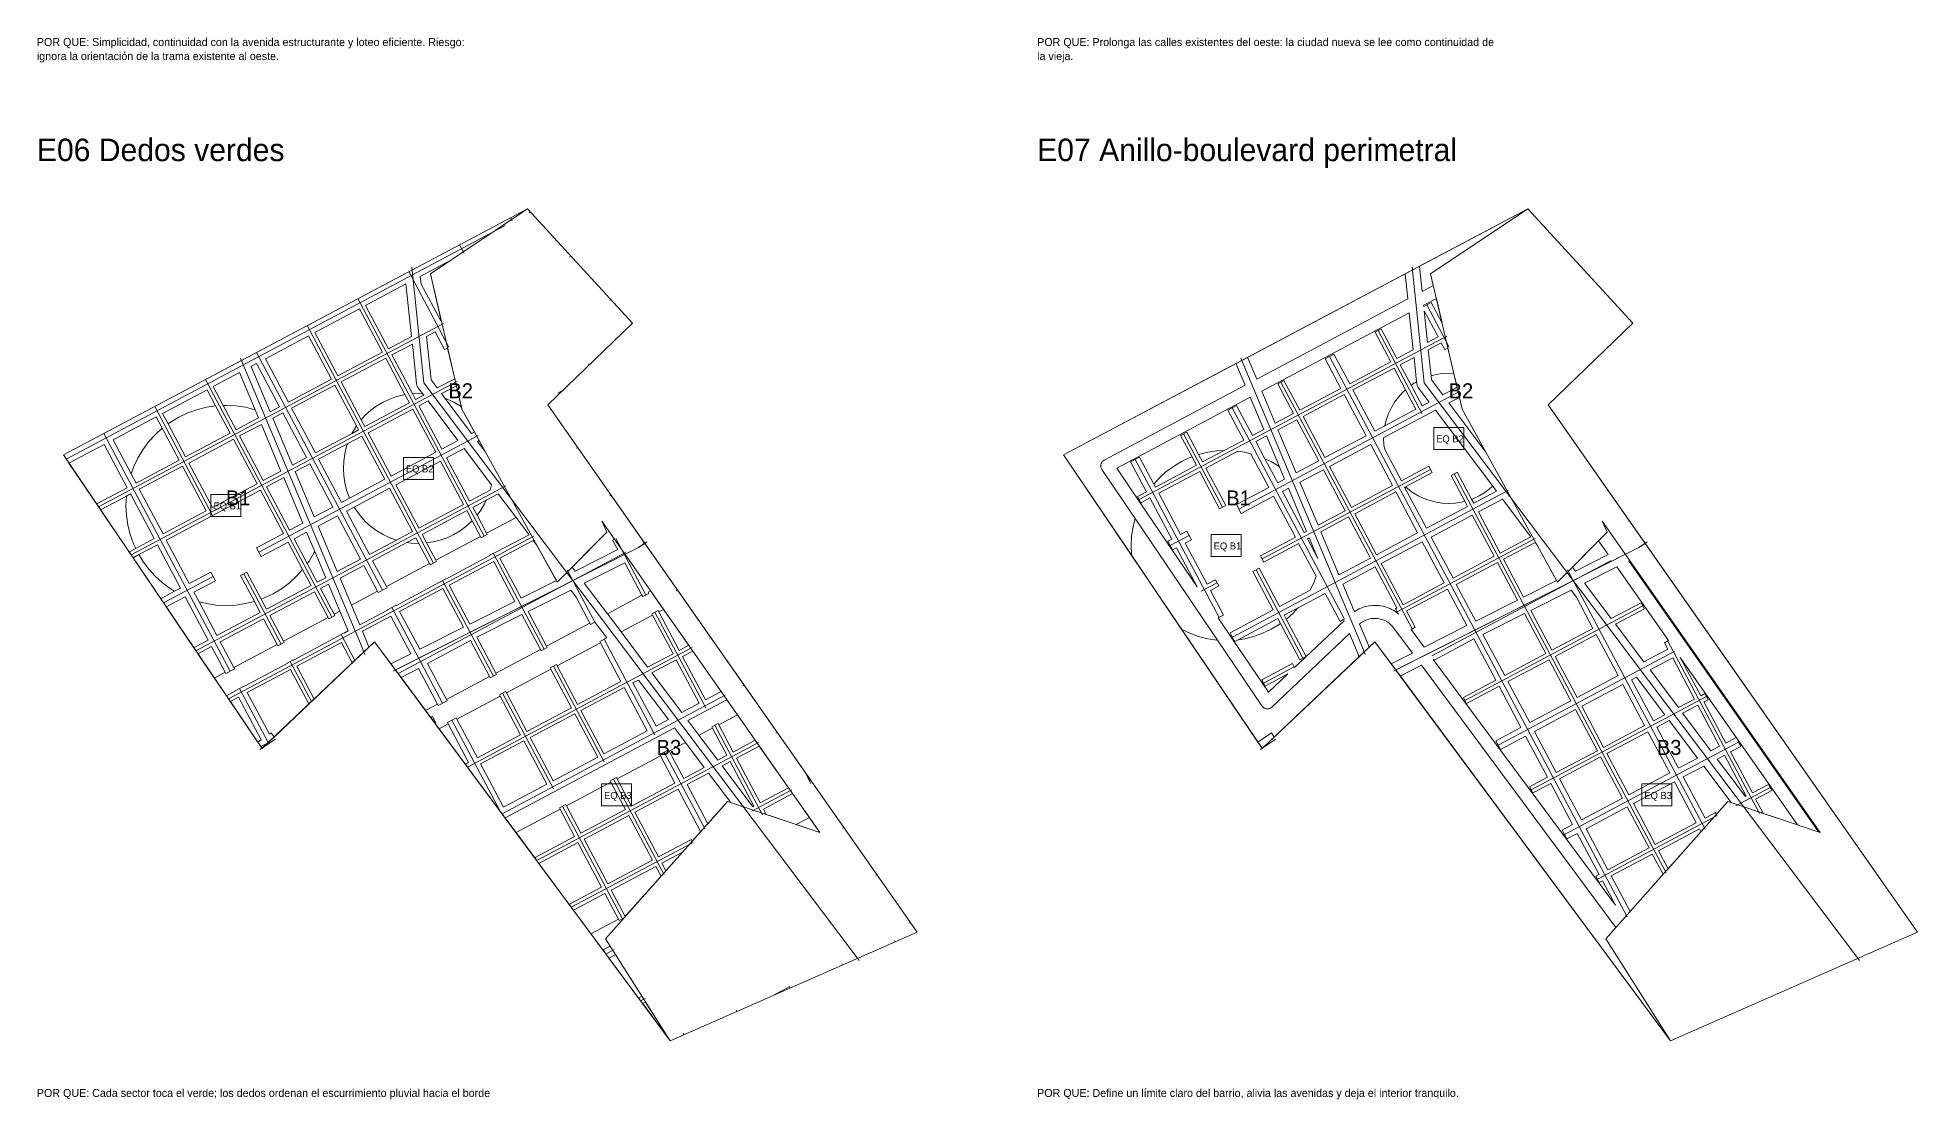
# Model space of a CAD drawing. Header units: metres. Extents: x 3873 to 16340, y -5213 to 3289.
# Drawn here: x 6581 to 10340, y -985 to 1137 of the extents above; entities that cross this region are included whole.
import ezdxf

# ---------------------------------------------------------------- set-up
doc = ezdxf.new("R2010")
doc.units = ezdxf.units.M
for name, color, linetype, lineweight, plot in [('EQUIPAMIENTO', 5, 'Continuous', 0, False), ('LIMITE-INTERVENCION', 30, 'Continuous', 0, False), ('MANZANAS-PROPUESTAS', 33, 'Continuous', 0, False), ('SECTORES', 1, 'Continuous', 0, False), ('TEXTO', 7, 'Continuous', 0, False), ('VERDE-OBLIGATORIO', 3, 'Continuous', 0, False), ('VERDE-PROPUESTO', 82, 'Continuous', 0, False), ('VIA-BOULEVARD', 30, 'Continuous', 0, False), ('VIA-PRIMARIA', 1, 'Continuous', 0, False), ('VIA-SECUNDARIA', 8, 'Continuous', 0, False), ('VIA-TERCIARIA', 9, 'Continuous', 0, False)]:
    doc.layers.add(name, color=color, linetype=linetype, lineweight=lineweight, plot=plot)

msp = doc.modelspace()

# ---------------------------------------------------------------- linework, layer by layer
at = {"layer": 'EQUIPAMIENTO'}
for points in [[(9372.8, 314.1), (9432.8, 314.1), (9432.8, 358.1), (9372.8, 358.1), (9372.8, 314.1)], [(7312.8, 254.1), (7372.8, 254.1), (7372.8, 298.1), (7312.8, 298.1), (7312.8, 254.1)], [(6928, 180), (6988, 180), (6988, 224), (6928, 224), (6928, 180)], [(8928, 100), (8988, 100), (8988, 144), (8928, 144), (8928, 100)], [(7709.1, -398.5), (7769.1, -398.5), (7769.1, -354.5), (7709.1, -354.5), (7709.1, -398.5)], [(9789.1, -398.5), (9849.1, -398.5), (9849.1, -354.5), (9789.1, -354.5), (9789.1, -398.5)]]:
    msp.add_lwpolyline(points, close=True, dxfattribs=at)
at = {"layer": 'LIMITE-INTERVENCION'}
for points in [[(6633, 303), (7561, 795), (7771.2, 566.4), (7601.5, 403.2), (8340, -651), (7846.2, -867.6), (7255.3, -70.6), (7030.2, -283.5), (6633, 303)], [(8633, 303), (9561, 795), (9771.2, 566.4), (9601.5, 403.2), (10340, -651), (9846.2, -867.6), (9255.3, -70.6), (9030.2, -283.5), (8633, 303)]]:
    msp.add_lwpolyline(points, close=True, dxfattribs=at)
at = {"layer": 'MANZANAS-PROPUESTAS'}
for points in [[(9349.8, 629.8), (9344.5, 679.5), (9342.9, 679.4), (9561, 795), (9366.7, 664.7), (9372.1, 641.6), (9349.8, 629.8)], [(7387.4, 570.6), (7348.2, 644.2), (7346.6, 659.8), (7408.7, 692.9), (7366.7, 664.7), (7388.5, 571.1), (7387.4, 570.6)], [(7329.1, 539.6), (7283.2, 515.2), (7237.2, 601.7), (7318, 644.6), (7329.1, 539.6)], [(9321.2, 614.7), (9019, 454.4), (9004, 490), (9004, 490.1), (9000.6, 497.9), (9315.9, 665), (9321.2, 614.7)], [(9367.7, 607.6), (9352.9, 599.8), (9352.7, 601.9), (9378.2, 615.5), (9389.7, 566.3), (9367.7, 607.6)], [(7270.9, 508.6), (7181.7, 461.2), (7135.7, 547.7), (7224.9, 595.1), (7270.9, 508.6)], [(9324.1, 586.8), (9332, 512.8), (9299.4, 495.4), (9267.9, 554.7), (9255.5, 548.1), (9287, 488.9), (9204.9, 445.2), (9173.3, 504.6), (9155.7, 495.2), (9187.2, 435.8), (9105.1, 392.1), (9073.5, 451.7), (9061.1, 445.1), (9092.8, 385.6), (9056.1, 366.1), (9029.1, 430.4), (9324.1, 586.8)], [(9353.8, 591.1), (9381.5, 539.1), (9360.5, 527.9), (9353.8, 591.1)], [(7036.8, 495.1), (7123.3, 541.1), (7169.3, 454.6), (7082.8, 408.6), (7036.8, 495.1)], [(7380.6, 436.7), (7368.5, 452.7), (7359.3, 539.7), (7376.3, 548.8), (7395.2, 513.4), (7401.3, 516.6), (7415.6, 455.3), (7380.6, 436.7)], [(9395.2, 513.4), (9401.3, 516.6), (9413.2, 465.6), (9402.8, 466.1), (9390.1, 465.5), (9377.5, 463.6), (9367.6, 461.2), (9362.1, 512.9), (9388.1, 526.7), (9395.2, 513.4)], [(7188.3, 448.8), (7277.4, 496.2), (7316, 423.6), (7313.5, 423.3), (7299.3, 419.7), (7285.4, 414.7), (7272.1, 408.4), (7259.5, 400.9), (7247.7, 392.1), (7236.7, 382.2), (7228.5, 373.1), (7188.3, 448.8)], [(7289.8, 502.8), (7330.7, 524.6), (7339.1, 445.4), (7339.3, 444.1), (7339.6, 442.8), (7340, 441.5), (7340.6, 440.3), (7341.3, 439.1), (7342, 438), (7351.2, 425.7), (7342.8, 426.1), (7330.9, 425.6), (7289.8, 502.8)], [(9338.7, 449.1), (9330.6, 444.2), (9327.7, 442.1), (9305.9, 483.1), (9333.6, 497.7), (9338.7, 449.1)], [(6932.6, 439.7), (6985.2, 467.7), (7016.5, 393.3), (7016.1, 393.4), (6997, 398.2), (6977.6, 401.1), (6958, 402), (6952.8, 401.8), (6932.6, 439.7)], [(7008.2, 479.9), (7019.1, 485.7), (7065.1, 399.2), (7046.4, 389.2), (7008.2, 479.9)], [(8980, 479.9), (8995.9, 442.2), (8714.1, 292.8), (8713, 292.1), (8711.9, 291.4), (8711, 290.5), (8710.1, 289.6), (8709.4, 288.5), (8708.7, 287.4), (8708.1, 286.3), (8707.7, 285.1), (8707.4, 283.8), (8707.2, 282.5), (8707.2, 281.3), (8707.2, 280), (8707.4, 278.7), (8707.7, 277.5), (8708.2, 276.3), (8708.7, 275.1), (8709.4, 274), (8775.9, 175.9), (8771.7, 159.1), (8768.9, 140.6), (8768, 122), (8768.9, 103.4), (8769.1, 102), (8633, 303), (8977.6, 485.7), (8980, 479.9)], [(9255.1, 350.7), (9211.5, 432.8), (9293.6, 476.5), (9316.6, 433.2), (9310.9, 428.1), (9302.3, 418.6), (9294.7, 408.4), (9288.2, 397.4), (9282.7, 385.9), (9278.4, 373.9), (9275.3, 361.5), (9275.3, 361.4), (9255.1, 350.7)], [(6937.4, 400.9), (6919, 398.2), (6900, 393.4), (6881.5, 386.8), (6863.7, 378.4), (6846.9, 368.3), (6842.2, 364.8), (6831.1, 385.7), (6920.2, 433.1), (6937.4, 400.9)], [(7089.4, 396.2), (7175.9, 442.2), (7219.1, 360.9), (7218.1, 359.5), (7210.5, 346.9), (7210.1, 346.1), (7136.8, 307), (7089.4, 396.2)], [(7389.1, 425.4), (7418.9, 441.2), (7428.7, 399), (7426.1, 400.9), (7413.5, 408.4), (7400.2, 414.7), (7396, 416.2), (7389.1, 425.4)], [(8739, 276.6), (9006, 418.1), (9033, 353.8), (9010.7, 341.9), (8978.9, 401.5), (8961.3, 392.1), (8993, 332.5), (8954.1, 311.8), (8939.4, 311.1), (8921, 308.4), (8902.9, 303.9), (8879.1, 348.6), (8866.8, 342), (8889.6, 299.1), (8885.3, 297.6), (8868.5, 289.6), (8852.5, 280), (8837.5, 268.9), (8823.7, 256.4), (8813.1, 244.8), (8784.6, 298.5), (8766.9, 289.1), (8798.7, 229.2), (8780.9, 219.7), (8787.4, 207.4), (8788.8, 208.1), (8787.4, 205.2), (8739, 276.6)], [(9237.5, 341.3), (9155.4, 297.7), (9111.7, 379.8), (9193.8, 423.4), (9237.5, 341.3)], [(6732.2, 333.1), (6818.7, 379.2), (6830.8, 356.3), (6816.6, 343.4), (6803.4, 328.9), (6791.7, 313.1), (6781.6, 296.3), (6773.2, 278.6), (6768.4, 265), (6732.2, 333.1)], [(7051.8, 376.3), (7071.7, 386.8), (7119.1, 297.7), (7091.1, 282.8), (7051.8, 376.3)], [(9017.2, 329.6), (9038.5, 340.9), (9064.3, 279.5), (9063.6, 280), (9047.6, 289.6), (9035.4, 295.3), (9017.2, 329.6)], [(9097.7, 267), (9061.5, 353.1), (9099.3, 373.2), (9143, 291.1), (9097.7, 267)], [(6714.5, 323.8), (6760.5, 237.2), (6700.2, 205.1), (6703.5, 199), (6644.2, 286.4), (6714.5, 323.8)], [(7201.4, 325.5), (7199.3, 319.7), (7195.7, 305.4), (7193.5, 290.8), (7192.8, 276.1), (7193.5, 261.4), (7195.7, 246.9), (7199.3, 232.6), (7204.2, 218.7), (7205.2, 216.6), (7189.4, 208.2), (7143.4, 294.7), (7201.4, 325.5)], [(9290.5, 241.6), (9208.4, 197.9), (9164.7, 280), (9246.9, 323.7), (9290.5, 241.6)], [(7125.7, 285.3), (7171.7, 198.8), (7134.7, 179.1), (7096.6, 269.8), (7125.7, 285.3)], [(9141.7, 162.4), (9105.5, 248.5), (9152.4, 273.4), (9196, 191.3), (9141.7, 162.4)], [(9340.8, 147.1), (9258.6, 103.4), (9215, 185.5), (9297.1, 229.2), (9340.8, 147.1)], [(9440.5, 200.1), (9358.4, 156.5), (9314.8, 238.6), (9316.2, 239.4), (9320.3, 235.7), (9330.6, 228.1), (9341.5, 221.5), (9353.1, 216), (9365.1, 211.7), (9377.5, 208.6), (9390.1, 206.8), (9402.8, 206.1), (9415.6, 206.8), (9428.2, 208.6), (9435.1, 210.4), (9440.5, 200.1)], [(9498.2, 230.8), (9452.9, 206.7), (9448.7, 214.6), (9452.6, 216), (9464.1, 221.5), (9475, 228.1), (9485.3, 235.7), (9490.8, 240.6), (9498.2, 230.8)], [(6758.9, 220.5), (6758, 202), (6759, 182.4), (6761.9, 163), (6766.6, 144), (6773.2, 125.5), (6777.7, 116.1), (6765, 109.4), (6768.3, 103.2), (6707.4, 193.1), (6758.9, 220.5)], [(7214.5, 198.9), (7218.1, 192.8), (7226.9, 181), (7236.7, 170.1), (7247.7, 160.2), (7259.5, 151.4), (7272.1, 143.9), (7285.4, 137.6), (7298.9, 132.7), (7244.8, 104), (7198.8, 190.5), (7214.5, 198.9)], [(7502.5, 225.1), (7538.1, 177.9), (7479.2, 146.6), (7460, 182.7), (7467.5, 192.8), (7475.1, 205.4), (7478.4, 212.3), (7502.5, 225.1)], [(9567.1, 139.4), (9505.9, 106.9), (9462.3, 189), (9510.4, 214.6), (9567.1, 139.4)], [(7181.1, 181.1), (7227.1, 94.6), (7180.6, 69.9), (7142.5, 160.6), (7181.1, 181.1)], [(7359.3, 127.1), (7372.1, 129), (7386.4, 132.6), (7400.2, 137.6), (7413.5, 143.9), (7426.1, 151.4), (7438, 160.2), (7448.9, 170.1), (7450.1, 171.4), (7466.8, 140), (7377.6, 92.6), (7359.3, 127.1)], [(7731.2, 132.8), (7741.3, 113.8), (7656.3, 71), (7650.4, 78.8), (7719.7, 148.7), (7709.6, 170.5), (7734.7, 134.7), (7731.2, 132.8)], [(9183.3, 63.4), (9147.2, 149.5), (9202.6, 179), (9246.3, 96.8), (9183.3, 63.4)], [(9493.6, 100.4), (9411.5, 56.7), (9367.8, 138.8), (9449.9, 182.5), (9493.6, 100.4)], [(7251.3, 91.6), (7319.9, 128.1), (7328.1, 126.9), (7342.8, 126.1), (7343.9, 126.2), (7365.3, 86.1), (7278.8, 40), (7251.3, 91.6)], [(7548.3, 16.7), (7505.8, 96.6), (7572.6, 132.2), (7579.8, 122.5), (7618.7, 52.1), (7548.3, 16.7)], [(9393.8, 47.3), (9311.7, 3.6), (9268, 85.8), (9350.1, 129.4), (9393.8, 47.3)], [(9552.7, 18.9), (9512.5, 94.6), (9575.6, 128.1), (9579.8, 122.5), (9618.7, 52.1), (9552.7, 18.9)], [(9721.9, 104.1), (9656.3, 71), (9650.4, 78.8), (9702.7, 131.5), (9721.9, 104.1)], [(6784.1, 103.7), (6791.7, 90.9), (6803.4, 75.1), (6816.6, 60.6), (6831.1, 47.4), (6846.9, 35.7), (6855.4, 30.6), (6828.5, 16.3), (6833.2, 7.4), (6772.3, 97.4), (6784.1, 103.7)], [(7157.6, 57.6), (7140.6, 48.6), (7120.7, 86), (7124.3, 90.9), (7134.4, 107.7), (7135.5, 110.1), (7157.6, 57.6)], [(7186.1, 56.9), (7233.7, 82.2), (7261.1, 30.7), (7208.8, 2.8), (7186.1, 56.9)], [(7535.8, 10.4), (7445.5, -35), (7404.2, 42.6), (7493.4, 90.1), (7535.8, 10.4)], [(7674.6, 46.7), (7755.4, 87.3), (7789.8, 22.4), (7720.6, -14.4), (7674.6, 46.7)], [(9296.8, -4.3), (9302.5, -15), (9299.1, -12.2), (9298, -11.4), (9293.1, -8.1), (9292, -7.5), (9286.7, -4.7), (9285.5, -4.2), (9280, -1.9), (9278.8, -1.5), (9273, 0.2), (9271.8, 0.5), (9265.9, 1.6), (9264.7, 1.8), (9258.7, 2.3), (9257.4, 2.4), (9251.5, 2.3), (9250.2, 2.2), (9244.2, 1.5), (9243, 1.3), (9237.1, 0.1), (9235.9, -0.2), (9230.2, -2.1), (9229, -2.5), (9223.5, -4.9), (9222.4, -5.5), (9217.2, -8.4), (9216.1, -9.1), (9214.3, -10.3), (9191.1, 44.9), (9255.7, 79.2), (9299.3, -2.9), (9296.8, -4.3)], [(9457.1, -29.2), (9418, 44.3), (9500.2, 88), (9540.2, 12.6), (9457.1, -29.2)], [(9793.2, -110.7), (9736.5, -35.5), (9794.6, -4.6), (9788, 7.7), (9728, -24.2), (9674.6, 46.7), (9739.3, 79.2), (9842.5, -68.1), (9834.6, -72.3), (9841.3, -85.1), (9793.2, -110.7)], [(9762.8, 91), (9764.6, 91.9), (10145.3, -451.5), (10142.1, -450.4), (9762.8, 91)], [(7128.2, 42), (7039, -5.4), (7028.2, 15), (7034.6, 17.2), (7052.3, 25.6), (7069.1, 35.7), (7084.9, 47.4), (7099.4, 60.6), (7111.3, 73.7), (7128.2, 42)], [(7147.1, 36.2), (7163, 44.6), (7185.7, -9.4), (7174.6, -15.4), (7147.1, 36.2)], [(6876.5, 19.1), (6922.5, -67.4), (6894.7, -82.1), (6898, -88.3), (6838.8, -0.9), (6876.5, 19.1)], [(7026.7, -12), (6940.1, -58), (6904.2, 9.6), (6919, 5.9), (6938.4, 3), (6958, 2), (6977.6, 3), (6997, 5.9), (7014.8, 10.3), (7026.7, -12)], [(7045.6, -17.8), (7134.8, 29.6), (7162.2, -21.9), (7073, -69.3), (7045.6, -17.8)], [(7345.4, -85.4), (7305.3, -9.9), (7391.9, 36.1), (7433, -41.3), (7345.4, -85.4)], [(7562.4, -9.8), (7647.4, 33), (7658.3, 18.4), (7685.7, -33), (7599.1, -79), (7562.4, -9.8)], [(9029, -146.7), (9035.6, -159), (9081.3, -134.7), (9042.5, -171.4), (8971.9, -67.3), (8973.4, -67.2), (8975, -70.1), (8982.1, -66.2), (8995.1, -64.3), (9013.2, -59.8), (9030.7, -53.5), (9047.6, -45.5), (9063.6, -36), (9066.6, -33.7), (9105.3, -106.7), (9117.7, -100.1), (9077.9, -25.3), (9078.6, -24.9), (9092.4, -12.3), (9100.6, -3.3), (9155.9, 26.1), (9185.6, -29.7), (9192.7, -25.9), (9193.7, -28.4), (9094.7, -122), (9090.5, -114), (9029, -146.7)], [(9400.4, 34.9), (9439.3, -38.2), (9354, -81.1), (9327.7, -45.7), (9335.7, -41.5), (9318.3, -8.7), (9400.4, 34.9)], [(9691.3, -43.7), (9609.2, -87.3), (9566.8, -7.6), (9647.4, 33), (9658.3, 18.4), (9691.3, -43.7)], [(6946.7, -70.4), (7033.2, -24.4), (7060.7, -75.9), (6974.1, -121.9), (6946.7, -70.4)], [(7244, -81.3), (7239, -69.1), (7239, -69), (7230.8, -49.5), (7287.7, -19.3), (7327.6, -94.4), (7287.8, -114.4), (7255.3, -70.6), (7244, -81.3)], [(7459.6, -61.5), (7459.9, -61.4), (7549.9, -16.1), (7586.8, -85.6), (7497.6, -133), (7459.6, -61.5)], [(7851.9, -94.2), (7801.1, -121.2), (7748.1, -50.8), (7811, -17.3), (7851.9, -94.2)], [(7864.2, -87.6), (7823.3, -10.7), (7832.9, -5.6), (7883.3, -77.5), (7864.2, -87.6)], [(9244, -81.3), (9239, -69.1), (9239, -69), (9224.7, -35), (9226.6, -33.4), (9230.4, -30.8), (9234.5, -28.5), (9238.8, -26.6), (9243.2, -25.2), (9247.8, -24.2), (9252.4, -23.7), (9257.1, -23.6), (9261.7, -24.1), (9266.3, -24.9), (9270.8, -26.2), (9275.1, -28), (9279.3, -30.2), (9283.2, -32.8), (9286.8, -35.7), (9290.1, -39), (9293.2, -42.9), (9330.4, -93), (9287.8, -114.4), (9255.3, -70.6), (9244, -81.3)], [(9514.8, -137.5), (9471.2, -55.7), (9554.3, -13.9), (9596.9, -93.9), (9514.8, -137.5)], [(7099.6, -119.3), (7188.8, -71.9), (7209.7, -111.2), (7215.8, -107.9), (7134.5, -184.9), (7099.6, -119.3)], [(7360.7, -114.1), (7447.2, -68.1), (7485.2, -139.5), (7398.7, -185.6), (7360.7, -114.1)], [(7747.7, -149.6), (7661.1, -195.6), (7620.3, -118.7), (7706.8, -72.7), (7747.7, -149.6)], [(9029.5, -198.7), (9030.3, -199.7), (9031.1, -200.6), (9032, -201.4), (9033, -202.2), (9034.1, -202.8), (9035.2, -203.4), (9036.4, -203.8), (9037.6, -204.1), (9038.9, -204.3), (9040.1, -204.4), (9041.4, -204.3), (9042.6, -204.2), (9043.8, -203.9), (9045, -203.5), (9046.2, -203), (9047.2, -202.4), (9048.3, -201.6), (9049.2, -200.8), (9204.5, -54), (9215, -79), (9223.8, -100.4), (9054.2, -260.8), (9048.7, -252.5), (9021.5, -270.7), (8869.3, -46), (8885.3, -53.5), (8902.9, -59.8), (8921, -64.3), (8939.4, -67.1), (8940.4, -67.1), (9029.5, -198.7)], [(9697.2, -538.9), (9703.7, -551.3), (9710.2, -547.8), (9736.2, -596.7), (9372.1, -105.6), (9372.9, -105.2), (9373.9, -107.1), (9453.4, -64.8), (9497.1, -146.9), (9432.2, -181.5), (9438.7, -193.8), (9503.7, -159.3), (9547.3, -241.4), (9497, -268.2), (9506.4, -285.8), (9556.7, -259.1), (9600.4, -341.2), (9564.7, -360.2), (9571.2, -372.5), (9606.9, -353.5), (9650.6, -435.7), (9629.5, -446.9), (9638.9, -464.5), (9660, -453.3), (9703.7, -535.4), (9697.2, -538.9)], [(9659.5, -181.8), (9615.8, -99.7), (9697.9, -56), (9741.6, -138.1), (9659.5, -181.8)], [(6929.1, -79.7), (6956.5, -131.3), (6934.9, -142.8), (6960.3, -180.3), (6960.7, -180), (6962.9, -184.1), (6902, -94.2), (6929.1, -79.7)], [(7904.4, -193.1), (7869.4, -211.7), (7809.7, -132.5), (7858.4, -106.6), (7904.4, -193.1)], [(7916.8, -186.5), (7870.8, -100), (7891.4, -89), (7948, -169.9), (7916.8, -186.5)], [(9565, -232), (9521.3, -149.9), (9603.4, -106.2), (9647.1, -188.4), (9565, -232)], [(9850.7, -102.7), (9894.4, -184.9), (9862.1, -202), (9805.4, -126.8), (9850.7, -102.7)], [(9865.9, -101.5), (10100.5, -436.4), (10027.7, -411.9), (10030.2, -410.5), (10016.6, -384.9), (10048.9, -367.7), (10042.4, -355.3), (10010, -372.5), (9966.4, -290.4), (9986.7, -279.6), (9977.4, -261.9), (9957, -272.8), (9913.3, -190.6), (9921.8, -186.2), (9915.2, -173.8), (9906.8, -178.3), (9865.9, -101.5)], [(7048.7, -252.5), (7044.9, -255.1), (7000.7, -171.9), (7087.2, -125.9), (7123, -193.2), (7129.2, -189.9), (7054.2, -260.8), (7048.7, -252.5)], [(7371.5, -227.3), (7308.2, -142), (7343.1, -123.5), (7381, -194.9), (7357, -207.7), (7371.5, -227.3), (7371.5, -227.3)], [(7648.8, -202.2), (7559.6, -249.6), (7518.7, -172.7), (7607.9, -125.3), (7648.8, -202.2)], [(7782.9, -146.8), (7842.6, -226), (7817.9, -239.1), (7771.9, -152.6), (7782.9, -146.8)], [(9305.9, -138.9), (9348.5, -117.4), (9737, -641.3), (9717, -663.8), (9846.2, -867.6), (9305.9, -138.9)], [(9778.6, -141.1), (9835.3, -216.3), (9812.3, -228.5), (9768.6, -146.4), (9778.6, -141.1)], [(6983, -181.3), (7028.2, -266.2), (7021.5, -270.7), (6966.8, -189.9), (6983, -181.3)], [(7547.2, -256.2), (7460.7, -302.2), (7419.8, -225.3), (7506.4, -179.3), (7547.2, -256.2)], [(7754.2, -162), (7800.3, -248.5), (7713.7, -294.5), (7667.7, -208), (7754.2, -162)], [(9712.5, -281.6), (9668.8, -199.4), (9751, -155.8), (9794.6, -237.9), (9712.5, -281.6)], [(7701.4, -301.1), (7612.2, -348.5), (7566.2, -262), (7655.4, -214.6), (7701.4, -301.1)], [(7972.2, -290.7), (7943.3, -236.3), (7980.6, -216.5), (8016.3, -267.3), (7972.2, -290.7)], [(9618, -331.8), (9574.4, -249.7), (9656.5, -206), (9700.1, -288.1), (9618, -331.8)], [(9944.6, -279.3), (9927.3, -288.5), (9870.6, -213.3), (9901, -197.2), (9944.6, -279.3)], [(7443.1, -311.6), (7437.5, -314.6), (7440.7, -320.7), (7375.7, -233), (7384.1, -244.3), (7402.2, -234.7), (7443.1, -311.6)], [(7959.8, -297.3), (7941.3, -307.1), (7903.8, -257.3), (7930.9, -242.9), (7959.8, -297.3)], [(9762.7, -376), (9719.1, -293.9), (9801.2, -250.3), (9844.9, -332.4), (9762.7, -376)], [(9843.8, -227.6), (9900.5, -302.8), (9862.5, -323), (9818.9, -240.9), (9843.8, -227.6)], [(7553.8, -268.5), (7599.8, -355.1), (7513.3, -401.1), (7467.3, -314.5), (7553.8, -268.5)], [(7855.7, -352.7), (7769.1, -398.7), (7740.2, -344.3), (7826.7, -298.3), (7855.7, -352.7)], [(7914.5, -321.4), (7873.3, -343.3), (7844.4, -288.9), (7877, -271.6), (7914.5, -321.4)], [(8026.2, -392.3), (7978.8, -303.1), (8024.4, -278.8), (8082.7, -362.2), (8026.2, -392.3)], [(9668.3, -426.3), (9624.6, -344.2), (9706.7, -300.5), (9750.4, -382.6), (9668.3, -426.3)], [(9996.2, -379.9), (9939.5, -304.7), (9954, -297), (9997.7, -379.1), (9996.2, -379.9)], [(7879.9, -355.7), (7923.1, -332.7), (7967.4, -391.6), (7961, -389.4), (7921.5, -433.9), (7879.9, -355.7)], [(7966.4, -309.7), (8013.8, -398.8), (8011.4, -400.1), (7949.9, -318.4), (7966.4, -309.7)], [(9912.7, -319), (9967.4, -391.6), (9961, -389.4), (9938.2, -415), (9936.4, -411.7), (9915.6, -422.8), (9871.9, -340.6), (9912.7, -319)], [(7756.8, -405.3), (7667.6, -452.7), (7638.7, -398.3), (7727.8, -350.9), (7756.8, -405.3)], [(7888.7, -465.4), (7823.1, -500.2), (7775.7, -411.1), (7862.2, -365), (7907.1, -449.3), (7908.3, -448.7), (7890.5, -468.7), (7888.7, -465.4)], [(8037.1, -412.8), (8032.8, -404.6), (8090.8, -373.7), (8124.5, -421.8), (8098.4, -435.7), (8034.6, -414.2), (8037.1, -412.8)], [(9815.8, -475.8), (9772.1, -393.7), (9854.2, -350), (9897.9, -432.2), (9815.8, -475.8)], [(7655.2, -459.3), (7576, -501.4), (7579.3, -507.6), (7538, -451.8), (7626.3, -404.9), (7655.2, -459.3)], [(9721.3, -526), (9677.7, -443.9), (9759.8, -400.3), (9803.4, -482.4), (9721.3, -526)], [(7763.3, -417.6), (7810.8, -506.8), (7721.6, -554.2), (7674.2, -465), (7763.3, -417.6)], [(9822.4, -488.2), (9904.5, -444.5), (9907.1, -449.3), (9908.3, -448.7), (9841.4, -523.9), (9822.4, -488.2)], [(7661.8, -471.6), (7709.2, -560.8), (7645.2, -594.8), (7648.5, -601), (7583.5, -513.3), (7661.8, -471.6)], [(7728.1, -566.6), (7817.3, -519.2), (7827.9, -539.1), (7759.7, -615.7), (7755.5, -618), (7728.1, -566.6)], [(7829.7, -512.6), (7871, -490.6), (7837.8, -527.9), (7829.7, -512.6)], [(9727.9, -538.4), (9810, -494.7), (9831.5, -535.1), (9765.5, -609.2), (9727.9, -538.4)], [(7652.7, -606.7), (7715.8, -573.2), (7743.1, -624.6), (7687.8, -654), (7652.7, -606.7)], [(7783.8, -781.6), (7787.1, -787.8), (7723.8, -702.5), (7737.1, -695.5), (7789.7, -778.5), (7783.8, -781.6)], [(7791.3, -793.5), (7797.2, -790.3), (7846.2, -867.6), (7791.3, -793.5)]]:
    msp.add_lwpolyline(points, close=True, dxfattribs=at)
at = {"layer": 'SECTORES'}
for points in [[(6989.1, 491.8), (7561, 795), (7771.2, 566.4), (7601.5, 403.2), (7795.5, 126.3), (7783, 118), (7296.9, -126.6), (7255.3, -70.6), (7233.9, -90.8), (7227, -74), (6992, 485), (6989.1, 491.8)], [(8989.1, 491.8), (9561, 795), (9771.2, 566.4), (9601.5, 403.2), (9795.5, 126.3), (9783, 118), (9296.9, -126.6), (9255.3, -70.6), (9233.9, -90.8), (9227, -74), (8992, 485), (8989.1, 491.8)], [(7030.2, -283.5), (7030, -283.1), (6633, 303), (6989.1, 491.8), (6992, 485), (7227, -74), (7233.9, -90.8), (7032.1, -281.7), (7030.2, -283.5)], [(9030.2, -283.5), (9030, -283.1), (8633, 303), (8989.1, 491.8), (8992, 485), (9227, -74), (9233.9, -90.8), (9032.1, -281.7), (9030.2, -283.5)], [(7795.5, 126.3), (8340, -651), (7846.2, -867.6), (7296.9, -126.6), (7783, 118), (7795.5, 126.3)], [(9795.5, 126.3), (10340, -651), (9846.2, -867.6), (9296.9, -126.6), (9783, 118), (9795.5, 126.3)]]:
    msp.add_lwpolyline(points, close=True, dxfattribs=at)
at = {"layer": 'VERDE-OBLIGATORIO'}
for points in [[(8145.3, -451.5), (7709.6, 170.5), (7719.7, 148.7), (7620.6, 48.7), (7429.8, 394.3), (7366.7, 664.7), (7561, 795), (7771.2, 566.4), (7601.5, 403.2), (8340, -651), (7846.2, -867.6), (7717, -663.8), (7961, -389.4), (8145.3, -451.5)], [(10145.3, -451.5), (9709.6, 170.5), (9719.7, 148.7), (9620.6, 48.7), (9429.8, 394.3), (9366.7, 664.7), (9561, 795), (9771.2, 566.4), (9601.5, 403.2), (10340, -651), (9846.2, -867.6), (9717, -663.8), (9961, -389.4), (10145.3, -451.5)]]:
    msp.add_lwpolyline(points, close=True, dxfattribs=at)
at = {"layer": 'VERDE-PROPUESTO'}
for points in [[(9390.1, 465.5), (9402.8, 466.1), (9413.2, 465.6), (9419.6, 438.2), (9390.9, 422.9), (9368.5, 452.7), (9367.6, 461.2), (9377.5, 463.6), (9390.1, 465.5)], [(7247.7, 392.1), (7259.5, 400.9), (7272.1, 408.4), (7285.4, 414.7), (7299.3, 419.7), (7313.5, 423.3), (7316, 423.6), (7324.9, 407), (7235.7, 359.6), (7228.5, 373.1), (7236.7, 382.2), (7247.7, 392.1)], [(7351.2, 425.7), (7353.8, 422.4), (7337.2, 413.6), (7330.9, 425.6), (7342.8, 426.1), (7351.2, 425.7)], [(7448.8, 346.1), (7396, 416.2), (7400.2, 414.7), (7413.5, 408.4), (7426.1, 400.9), (7428.7, 399), (7429.8, 394.3), (7454.7, 349.2), (7448.8, 346.1)], [(9278.4, 373.9), (9282.7, 385.9), (9288.2, 397.4), (9294.7, 408.4), (9302.3, 418.6), (9310.9, 428.1), (9316.6, 433.2), (9337.2, 394.4), (9275.3, 361.4), (9275.3, 361.5), (9278.4, 373.9)], [(9338.7, 449.1), (9339.1, 445.4), (9339.3, 444.1), (9339.6, 442.8), (9340, 441.5), (9340.6, 440.3), (9341.3, 439.1), (9342, 438), (9364.1, 408.7), (9349.6, 401), (9327.7, 442.1), (9330.6, 444.2), (9338.7, 449.1)], [(9403.1, 406.8), (9424.3, 418), (9429.8, 394.3), (9477.1, 308.7), (9403.1, 406.8)], [(6863.7, 378.4), (6881.5, 386.8), (6900, 393.4), (6919, 398.2), (6937.4, 400.9), (6966.2, 346.6), (6877.1, 299.2), (6842.2, 364.8), (6846.9, 368.3), (6863.7, 378.4)], [(6977.6, 401.1), (6997, 398.2), (7016.1, 393.4), (7016.5, 393.3), (7023.3, 377), (6978.6, 353.2), (6952.8, 401.8), (6958, 402), (6977.6, 401.1)], [(7331.4, 394.7), (7377.4, 308.2), (7288.3, 260.7), (7242.2, 347.3), (7331.4, 394.7)], [(7362.3, 411.1), (7422, 331.9), (7389.8, 314.7), (7343.8, 401.3), (7362.3, 411.1)], [(9475, 228.1), (9464.1, 221.5), (9452.6, 216), (9448.7, 214.6), (9420.1, 268.4), (9407.7, 261.8), (9435.1, 210.4), (9428.2, 208.6), (9415.6, 206.8), (9402.8, 206.1), (9390.1, 206.8), (9377.5, 208.6), (9365.1, 211.7), (9353.1, 216), (9341.5, 221.5), (9330.6, 228.1), (9320.3, 235.7), (9316.2, 239.4), (9369.8, 267.9), (9363.3, 280.2), (9308.2, 250.9), (9274.9, 313.5), (9273.4, 323.4), (9272.8, 336.1), (9272.9, 337.5), (9376.3, 392.5), (9490.8, 240.6), (9485.3, 235.7), (9475, 228.1)], [(6781.6, 296.3), (6791.7, 313.1), (6803.4, 328.9), (6816.6, 343.4), (6830.8, 356.3), (6864.7, 292.6), (6778.2, 246.6), (6768.4, 265), (6773.2, 278.6), (6781.6, 296.3)], [(6985.2, 340.8), (7028.8, 364), (7068.1, 270.5), (7032.6, 251.6), (6985.2, 340.8)], [(7199.3, 232.6), (7195.7, 246.9), (7193.5, 261.4), (7192.8, 276.1), (7193.5, 290.8), (7195.7, 305.4), (7199.3, 319.7), (7201.4, 325.5), (7229.9, 340.7), (7275.9, 254.2), (7205.2, 216.6), (7204.2, 218.7), (7199.3, 232.6)], [(7218.1, 359.5), (7219.1, 360.9), (7223.3, 353.1), (7210.1, 346.1), (7210.5, 346.9), (7218.1, 359.5)], [(6931.1, 197.7), (6883.6, 286.8), (6972.8, 334.3), (7020.2, 245.1), (6931.1, 197.7)], [(7486.3, 232.4), (7445.2, 210.5), (7399.2, 297.1), (7434.2, 315.7), (7489, 243.1), (7486.4, 232.6), (7486.3, 232.4)], [(7461, 330), (7464.4, 331.7), (7477.1, 308.7), (7461, 330)], [(9064.4, 0.1), (9023.8, 76.5), (9011.4, 70), (9052, -6.4), (8965.6, -52.4), (8973.4, -67.2), (8971.9, -67.3), (8941.8, -22.7), (8952.4, -17.1), (8926.3, 32), (8943.3, 41.1), (8936.7, 53.4), (8919.7, 44.4), (8876, 126.5), (8888.4, 133.1), (8879, 150.7), (8866.6, 144.2), (8823, 226.3), (8905.1, 269.9), (8944.7, 195.4), (8957.1, 202), (8917.4, 276.5), (8981.2, 310.4), (8995.1, 308.4), (9007.5, 305.3), (9043.2, 238), (8978.4, 203.6), (8987.8, 185.9), (9052.6, 220.4), (9096.3, 138.3), (9026.8, 101.3), (9033.4, 89), (9102.8, 125.9), (9137.6, 60.6), (9133.6, 49.3), (9125.7, 32.7), (9064.4, 0.1)], [(8939.4, 311.1), (8954.1, 311.8), (8910.9, 288.9), (8902.9, 303.9), (8921, 308.4), (8939.4, 311.1)], [(6784.7, 234.3), (6871.3, 280.3), (6918.7, 191.1), (6832.2, 145.1), (6784.7, 234.3)], [(7386.8, 290.5), (7432.8, 204), (7343.7, 156.5), (7297.6, 243.1), (7386.8, 290.5)], [(8837.5, 268.9), (8852.5, 280), (8868.5, 289.6), (8885.3, 297.6), (8889.6, 299.1), (8898.5, 282.3), (8816.4, 238.6), (8813.1, 244.8), (8823.7, 256.4), (8837.5, 268.9)], [(9063.6, 280), (9064.3, 279.5), (9074.7, 254.8), (9060.9, 247.4), (9035.4, 295.3), (9047.6, 289.6), (9063.6, 280)], [(7069.1, 35.7), (7052.3, 25.6), (7034.6, 17.2), (7028.2, 15), (6999.7, 68.6), (6987.3, 62), (7014.8, 10.3), (6997, 5.9), (6977.6, 3), (6958, 2), (6938.4, 3), (6919, 5.9), (6904.2, 9.6), (6894.1, 28.5), (6937, 51.3), (6927.6, 69), (6884.7, 46.2), (6838.7, 132.7), (7026.8, 232.7), (7072.8, 146.2), (7019, 117.6), (7028.4, 99.9), (7082.2, 128.5), (7111.3, 73.7), (7099.4, 60.6), (7084.9, 47.4), (7069.1, 35.7)], [(7085.2, 152.8), (7039.2, 239.3), (7073.5, 257.6), (7111.7, 166.8), (7085.2, 152.8)], [(7272.1, 143.9), (7259.5, 151.4), (7247.7, 160.2), (7236.7, 170.1), (7226.9, 181), (7218.1, 192.8), (7214.5, 198.9), (7285.3, 236.5), (7331.3, 150), (7298.9, 132.7), (7285.4, 137.6), (7272.1, 143.9)], [(9113.9, 147.7), (9070.3, 229.8), (9082.5, 236.3), (9118.7, 150.2), (9113.9, 147.7)], [(6766.6, 144), (6761.9, 163), (6759, 182.4), (6758, 202), (6758.9, 220.5), (6767.1, 224.9), (6814.5, 135.7), (6777.7, 116.1), (6773.2, 125.5), (6766.6, 144)], [(7438, 160.2), (7426.1, 151.4), (7413.5, 143.9), (7400.2, 137.6), (7386.4, 132.6), (7372.1, 129), (7359.3, 127.1), (7350.2, 144.2), (7439.4, 191.6), (7450.1, 171.4), (7448.9, 170.1), (7438, 160.2)], [(7467.5, 192.8), (7460, 182.7), (7451.8, 198.2), (7478.4, 212.3), (7475.1, 205.4), (7467.5, 192.8)], [(8805.3, 216.9), (8849, 134.8), (8841.5, 130.8), (8850.9, 113.1), (8858.4, 117.1), (8899.7, 39.4), (8787.4, 205.2), (8788.8, 208.1), (8805.3, 216.9)], [(7262.5, 28), (7280.2, 37.4), (7278.8, 40), (7365.3, 86.1), (7366.7, 83.4), (7379, 90), (7377.6, 92.6), (7466.8, 140), (7468.2, 137.4), (7480.6, 144), (7479.2, 146.6), (7538.1, 177.9), (7564, 143.5), (7499.2, 109), (7498.9, 109.5), (7486.5, 103), (7486.8, 102.4), (7397.6, 55), (7397.4, 55.5), (7385, 49), (7385.3, 48.4), (7298.8, 2.4), (7298.5, 3), (7280.8, -6.4), (7281.1, -7), (7225.4, -36.6), (7208.8, 2.8), (7261.1, 30.7), (7262.5, 28)], [(8921, -64.3), (8902.9, -59.8), (8885.3, -53.5), (8869.3, -46), (8830.9, 10.9), (8769.1, 102), (8768.9, 103.4), (8768, 122), (8768.9, 140.6), (8771.7, 159.1), (8775.9, 175.9), (8940.4, -67.1), (8939.4, -67.1), (8921, -64.3)], [(6831.1, 47.4), (6816.6, 60.6), (6803.4, 75.1), (6791.7, 90.9), (6784.1, 103.7), (6821.1, 123.3), (6867.1, 36.8), (6855.4, 30.6), (6846.9, 35.7), (6831.1, 47.4)], [(7124.3, 90.9), (7120.7, 86), (7094.6, 135.1), (7119.4, 148.3), (7135.5, 110.1), (7134.4, 107.7), (7124.3, 90.9)], [(7328.1, 126.9), (7319.9, 128.1), (7337.9, 137.6), (7343.9, 126.2), (7342.8, 126.1), (7328.1, 126.9)], [(9141.5, 95.8), (9120.5, 135.3), (9124.1, 137.2), (9141.5, 95.8)], [(7823.3, -10.7), (7821.9, -8.1), (7809.6, -14.7), (7811, -17.3), (7748.1, -50.8), (7720.6, -14.4), (7789.8, 22.4), (7791.3, 19.8), (7803.6, 26.3), (7802.2, 29), (7806.9, 31.5), (7832.9, -5.6), (7823.3, -10.7)], [(6934.9, -142.8), (6956.5, -131.3), (6957.9, -134), (6975.5, -124.6), (6974.1, -121.9), (7060.7, -75.9), (7062.1, -78.6), (7074.4, -72), (7073, -69.3), (7162.2, -21.9), (7163.6, -24.6), (7176, -18), (7174.6, -15.4), (7185.7, -9.4), (7202.3, -48.8), (7194.6, -53), (7194.3, -52.4), (7181.9, -59), (7182.2, -59.5), (7093, -107), (7092.7, -106.4), (7080.4, -113), (7080.7, -113.5), (6994.1, -159.5), (6993.9, -159), (6976.2, -168.4), (6976.5, -168.9), (6959.6, -177.9), (6960.7, -180), (6960.3, -180.3), (6934.9, -142.8)], [(7618.8, -116.1), (7606.5, -122.6), (7607.9, -125.3), (7518.7, -172.7), (7517.3, -170.1), (7504.9, -176.6), (7506.4, -179.3), (7419.8, -225.3), (7418.4, -222.6), (7400.8, -232), (7402.2, -234.7), (7384.1, -244.3), (7375.7, -233), (7377.5, -232.1), (7370.9, -219.7), (7368.2, -221.1), (7371.5, -227.3), (7357, -207.7), (7381, -194.9), (7382.5, -197.6), (7400.1, -188.2), (7398.7, -185.6), (7485.2, -139.5), (7486.6, -142.2), (7499, -135.6), (7497.6, -133), (7586.8, -85.6), (7588.2, -88.2), (7600.5, -81.6), (7599.1, -79), (7685.7, -33), (7687.1, -35.6), (7695.6, -31.1), (7719.4, -62.6), (7705.4, -70.1), (7706.8, -72.7), (7620.3, -118.7), (7618.8, -116.1)], [(9047.6, -45.5), (9030.7, -53.5), (9013.2, -59.8), (8995.1, -64.3), (8982.1, -66.2), (9061.4, -24.1), (9066.6, -33.7), (9063.6, -36), (9047.6, -45.5)], [(9078.6, -24.9), (9077.9, -25.3), (9073.8, -17.5), (9100.6, -3.3), (9092.4, -12.3), (9078.6, -24.9)], [(7943.3, -236.3), (7941.9, -233.7), (7929.5, -240.3), (7930.9, -242.9), (7903.8, -257.3), (7881.6, -227.9), (7959.6, -186.4), (7980.6, -216.5), (7943.3, -236.3)], [(7843, -286.3), (7825.3, -295.7), (7826.7, -298.3), (7740.2, -344.3), (7738.8, -341.7), (7726.4, -348.2), (7727.8, -350.9), (7638.7, -398.3), (7637.3, -395.6), (7624.9, -402.2), (7626.3, -404.9), (7538, -451.8), (7516, -422.3), (7854.8, -242.2), (7877, -271.6), (7844.4, -288.9), (7843, -286.3)], [(8124.5, -421.8), (8145.3, -451.5), (8098.4, -435.7), (8124.5, -421.8)], [(7713.1, -685.6), (7715.6, -690.2), (7714.9, -690.5), (7692.8, -660.7), (7687.8, -654), (7743.1, -624.6), (7744.5, -627.2), (7754, -622.2), (7717, -663.8), (7726.3, -678.5), (7713.1, -685.6)], [(7755.5, -618), (7759.7, -615.7), (7756.3, -619.6), (7755.5, -618)]]:
    msp.add_lwpolyline(points, close=True, dxfattribs=at)
at = {"layer": 'VIA-BOULEVARD'}
for points in [[(6987.1, 496.4), (6992, 485), (7227, -74), (7235.9, -95.8)], [(8987.1, 496.4), (8992, 485), (9227, -74), (9235.9, -95.8)]]:
    msp.add_lwpolyline(points, dxfattribs=at)
at = {"layer": 'VIA-PRIMARIA'}
for points in [[(7329.6, 678), (7354, 447), (8218, -699), (8224.1, -707.3)], [(9329.6, 678), (9354, 447), (10218, -699), (10224.1, -707.3)], [(7292.3, -128.9), (7783, 118), (7799.7, 129)], [(9292.3, -128.9), (9783, 118), (9799.7, 129)], [(7025.8, -285.9), (7057.1, -265)], [(9025.8, -285.9), (9057.1, -265)]]:
    msp.add_lwpolyline(points, dxfattribs=at)
at = {"layer": 'VIA-SECUNDARIA'}
for points in [[(6638.6, 294.7), (7516.2, 761.4)], [(7564.3, 786.9), (7567.1, 788.4)], [(7404, 518), (7323.7, 669.2)], [(9404, 518), (9358.9, 602.9)], [(7271.3, 32.7), (7018.8, 507.6)], [(9760, -620), (9164.5, 499.9)], [(7621.5, 426.6), (7631.2, 431.8)], [(8983.1, 194.7), (9424.7, 429.5)], [(9194.4, -25), (8970.1, 396.8)], [(6966.7, -129.3), (6714, 346)], [(7023.7, 108.7), (7462.2, 341.9)], [(8943.6, -21.8), (8775.7, 293.8)], [(8970.3, -61.2), (9522.6, 232.4)], [(7791.8, 126.4), (7794.4, 127.8)], [(8846.2, 122), (8883.7, 141.9)], [(7302.2, -133.9), (7757.1, 107.9)], [(9369.2, -98.3), (9727.7, 92.3)], [(6833.2, 7.4), (6932.3, 60.2)], [(7695.9, -30.9), (7640.6, 73.1)], [(9915.9, -444.7), (9640.6, 73.1)], [(7391.3, -192.9), (7289.6, -1.7)], [(7815.8, -256.5), (7714.2, -65.4)], [(9501.7, -277), (9854.9, -89.2)], [(7042.5, -271.8), (6985, -163.7)], [(7510, -414.2), (7956.5, -176.8)], [(7991.2, -158.3), (7993.9, -156.9)], [(7506.2, -409), (7409.6, -227.3)], [(7027.7, -279.8), (7042.2, -272.2)], [(7915.9, -444.7), (7834.2, -291)], [(9634.2, -455.7), (9982.1, -270.8)], [(8190.6, -443), (8193.3, -441.6)], [(7717.8, -694.4), (7734.4, -685.6)], [(8085.1, -762.8), (8083.6, -760.2)]]:
    msp.add_lwpolyline(points, dxfattribs=at)
at = {"layer": 'VIA-TERCIARIA'}
for points in [[(7530.2, 770.7), (7526.9, 776.9)], [(7434.1, 706.3), (7425.3, 723)], [(7644.8, 699.5), (7647.5, 700.9)], [(7474.4, 140.7), (7222, 615.3)], [(7725.2, 612), (7727.9, 613.4)], [(6703.5, 199), (7392.9, 565.6)], [(7372.9, 86.7), (7120.4, 561.4)], [(8784.2, 213.6), (9398.8, 540.4)], [(9350.1, 385.1), (9261.7, 551.4)], [(7169.8, -21.3), (6917.2, 453.7)], [(7683.6, 482.1), (7682.1, 484.9)], [(6768.3, 103.2), (7420, 449.7)], [(9329.5, -44.8), (9067.3, 448.4)], [(6930.8, 183.2), (6815.6, 399.8)], [(8950.9, 198.7), (8872.9, 345.3)], [(7658.8, 316.2), (7661.5, 317.6)], [(9030.1, 95.2), (9366.5, 274)], [(9837.9, -532.3), (9413.9, 265.1)], [(6898, -88.3), (7517.8, 241.2)], [(7725.3, 221.3), (7727.9, 222.7)], [(6962.9, -184.1), (7573.3, 140.5)], [(7797.4, 23.1), (7737.3, 136.1)], [(9300.1, -10.5), (9575.8, 136.1)], [(7594.4, -84.9), (7492.7, 106.2)], [(7068.3, -75.3), (6993.5, 65.3)], [(7492.8, -138.9), (7391.2, 52.3)], [(8908.2, 30.4), (8940, 47.3)], [(9111.5, -103.4), (9017.6, 73.2)], [(7858.2, 31.5), (7860.9, 32.9)], [(9435.4, -187.6), (9791.3, 1.6)], [(7917.4, -202.5), (7815.7, -11.4)], [(7215.8, -107.9), (7188.1, -55.7)], [(7924.7, -63.4), (7927.4, -62)], [(10024.1, -413.8), (9840.7, -69)], [(7129.2, -189.9), (7086.6, -109.7)], [(7440.7, -320.7), (7890, -81.9)], [(7714.3, -310.5), (7612.7, -119.4)], [(9032.3, -152.8), (9093.8, -120.2)], [(7612.8, -364.5), (7511.1, -173.3)], [(9567.9, -366.4), (9918.5, -180)], [(7371.5, -227.3), (7374.2, -225.9)], [(8031, -416.1), (7935.7, -237)], [(8057.7, -253.2), (8060.3, -251.8)], [(7579.3, -507.6), (8023, -271.6)], [(8127.8, -353.4), (8116.3, -331.7)], [(7834.4, -536.3), (7732.6, -344.9)], [(8009.7, -409), (8089.5, -366.5)], [(8124.1, -348.1), (8126.8, -346.7)], [(9977.1, -398), (10045.6, -361.5)], [(7750.7, -623.9), (7631.1, -398.9)], [(9700.4, -545.1), (9939.7, -417.8)], [(7648.5, -601), (7892, -471.6)], [(8257.1, -537.9), (8259.8, -536.5)], [(8323.6, -632.8), (8326.3, -631.4)], [(8296.3, -670.2), (8294.9, -667.5)], [(8190.7, -716.5), (8189.3, -713.8)], [(7787.1, -787.8), (7796.1, -783)], [(8050.6, -777.9), (8085.8, -759.2)], [(7979.4, -809.2), (7978, -806.5)], [(7873.8, -855.5), (7872.4, -852.8)]]:
    msp.add_lwpolyline(points, dxfattribs=at)

# ---------------------------------------------------------------- texts
at = {"layer": 'EQUIPAMIENTO'}
for s, p in [('EQ B2', (9377.8, 328.1)), ('EQ B2', (7317.8, 268.1)), ('EQ B1', (6933, 194)), ('EQ B1', (8933, 114)), ('EQ B3', (7714.1, -384.5)), ('EQ B3', (9794.1, -384.5))]:
    msp.add_text(s, height=14, dxfattribs=at).set_placement(p)
at = {"layer": 'SECTORES'}
for s, p in [('B2', (7402.8, 416.1)), ('B2', (9402.8, 416.1)), ('B1', (6958, 202)), ('B1', (8958, 202)), ('B3', (7819.1, -296.5)), ('B3', (9819.1, -296.5))]:
    msp.add_text(s, height=30, dxfattribs=at).set_placement(p)
at = {"layer": 'TEXTO'}
for s, height, p in [('POR QUE: Simplicidad, continuidad con la avenida estructurante y loteo eficiente. Riesgo:', 16, (6580, 1120)), ('POR QUE: Prolonga las calles existentes del oeste: la ciudad nueva se lee como continuidad de', 16, (8580, 1120)), ('ignora la orientación de la trama existente al oeste.', 16, (6580, 1092)), ('la vieja.', 16, (8580, 1092)), ('E06 Dedos verdes', 45, (6580, 890)), ('E07 Anillo-boulevard perimetral', 45, (8580, 890)), ('POR QUE: Cada sector toca el verde; los dedos ordenan el escurrimiento pluvial hacia el borde', 16, (6580, -980)), ('POR QUE: Define un límite claro del barrio, alivia las avenidas y deja el interior tranquilo.', 16, (8580, -980))]:
    msp.add_text(s, height=height, dxfattribs=at).set_placement(p)

doc.saveas('drawing.dxf')
